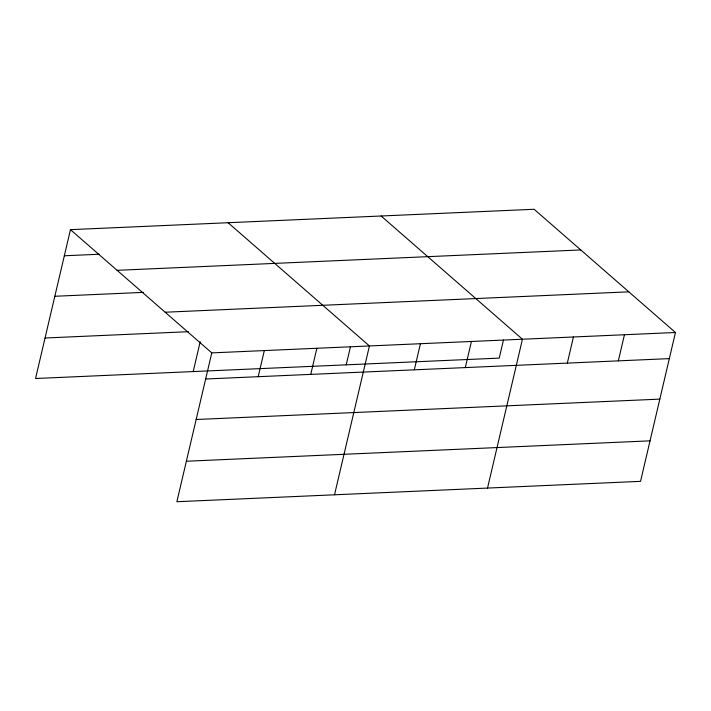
<?xml version="1.0" encoding="UTF-8"?>
<svg xmlns="http://www.w3.org/2000/svg" width="711" height="711" viewBox="0 0 711 711"><rect width="100%" height="100%" fill="white"/><g stroke="black" fill="none" stroke-linecap="round" stroke-linejoin="round"><path stroke-width="1.07" d="M70.46 229.653L211.78 352.887L176.87 501.726L640.54 481.347L675.45 332.499L534.13 209.274L70.46 229.653L35.55 378.501L499.22 358.113L503.468 340M193.196 371.569L200.2 341.724M258.2 376.697L264.332 350.576M310.751 374.386L316.875 348.266M346.213 364.841L350.461 346.719M334.517 494.794L369.427 345.955L228.107 222.73M414.309 369.827L420.432 343.715M465.305 367.587L471.437 341.467M487.524 488.066L522.443 339.227L381.123 216.002M567.316 363.108L573.439 336.987M618.321 360.859L624.445 334.748M64.337 255.773L99.371 254.236M117.093 270.322L580.763 249.943M54.836 296.274L143.515 292.372M165.148 312.218L628.817 291.839M45.051 338.001L188.468 331.69M211.78 352.887L675.45 332.499M205.657 378.999L669.327 358.62M196.156 419.499L659.826 399.12M186.371 461.226L650.041 440.847"/></g></svg>
